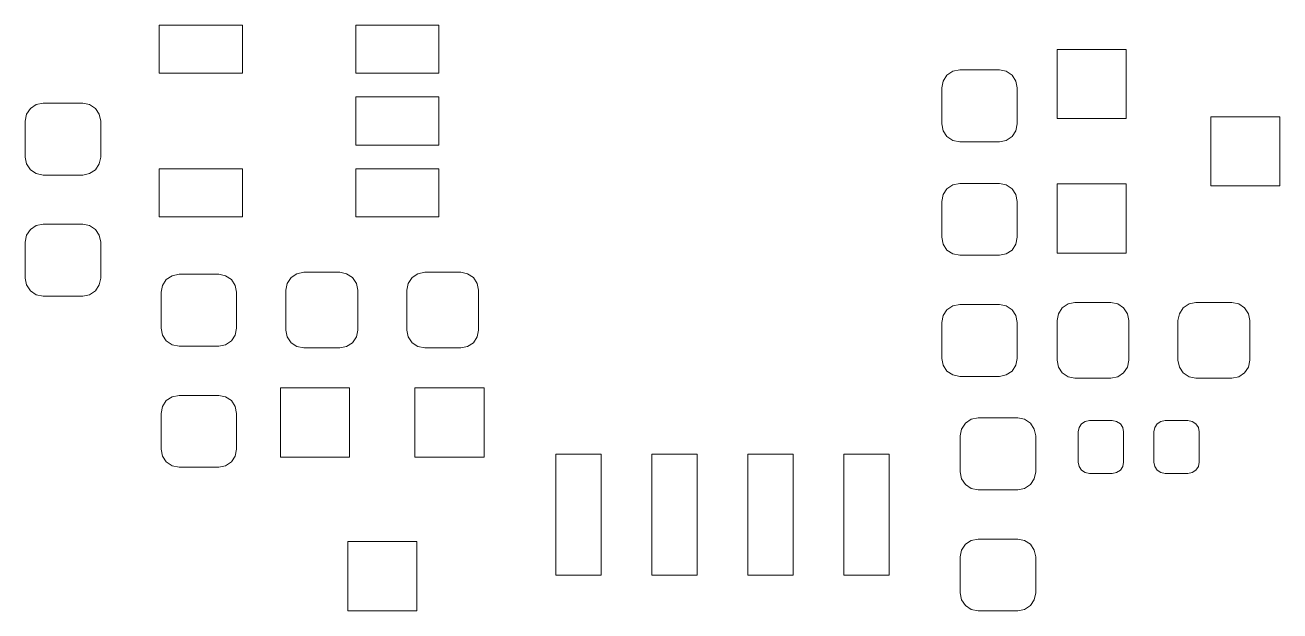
# Model space of a CAD drawing. Header units: millimetres. Extents: x -38 to 35, y -96 to 126.
# Drawn here: x 18.7 to 35.29, y 5.72 to 13.46 of the extents above; entities that cross this region are included whole.
import ezdxf

# ---------------------------------------------------------------- set-up
doc = ezdxf.new("R2010")
doc.units = ezdxf.units.MM
doc.header["$MEASUREMENT"] = 0
doc.layers.add('Layer 1', color=7, linetype='Continuous')

msp = doc.modelspace()

# ---------------------------------------------------------------- linework, layer by layer
at = {"layer": 'Layer 1', "color": 250, "lineweight": 9}
for points in [[(20.4693, 12.8265), (20.4693, 12.8265), (21.5693, 12.8265), (21.5693, 12.8265), (21.5693, 12.8265), (21.5693, 12.8265), (21.5693, 13.4615), (21.5693, 13.4615), (21.5693, 13.4615), (21.5693, 13.4615), (20.4693, 13.4615), (20.4693, 13.4615), (20.4693, 13.4615), (20.4693, 13.4615), (20.4693, 12.8265), (20.4693, 12.8265)], [(23.0693, 12.8265), (23.0693, 12.8265), (24.1693, 12.8265), (24.1693, 12.8265), (24.1693, 12.8265), (24.1693, 12.8265), (24.1693, 13.4615), (24.1693, 13.4615), (24.1693, 13.4615), (24.1693, 13.4615), (23.0693, 13.4615), (23.0693, 13.4615), (23.0693, 13.4615), (23.0693, 13.4615), (23.0693, 12.8265), (23.0693, 12.8265)], [(23.0693, 11.8765), (23.0693, 11.8765), (24.1693, 11.8765), (24.1693, 11.8765), (24.1693, 11.8765), (24.1693, 11.8765), (24.1693, 12.5115), (24.1693, 12.5115), (24.1693, 12.5115), (24.1693, 12.5115), (23.0693, 12.5115), (23.0693, 12.5115), (23.0693, 12.5115), (23.0693, 12.5115), (23.0693, 11.8765), (23.0693, 11.8765)], [(20.4693, 10.9265), (20.4693, 10.9265), (21.5693, 10.9265), (21.5693, 10.9265), (21.5693, 10.9265), (21.5693, 10.9265), (21.5693, 11.5615), (21.5693, 11.5615), (21.5693, 11.5615), (21.5693, 11.5615), (20.4693, 11.5615), (20.4693, 11.5615), (20.4693, 11.5615), (20.4693, 11.5615), (20.4693, 10.9265), (20.4693, 10.9265)], [(23.0693, 10.9265), (23.0693, 10.9265), (24.1693, 10.9265), (24.1693, 10.9265), (24.1693, 10.9265), (24.1693, 10.9265), (24.1693, 11.5615), (24.1693, 11.5615), (24.1693, 11.5615), (24.1693, 11.5615), (23.0693, 11.5615), (23.0693, 11.5615), (23.0693, 11.5615), (23.0693, 11.5615), (23.0693, 10.9265), (23.0693, 10.9265)], [(26.3147, 6.1905), (26.3147, 6.1905), (26.3147, 7.7905), (26.3147, 7.7905), (26.3147, 7.7905), (26.3147, 7.7905), (25.7147, 7.7905), (25.7147, 7.7905), (25.7147, 7.7905), (25.7147, 7.7905), (25.7147, 6.1905), (25.7147, 6.1905), (25.7147, 6.1905), (25.7147, 6.1905), (26.3147, 6.1905), (26.3147, 6.1905)], [(27.5847, 6.1905), (27.5847, 6.1905), (27.5847, 7.7905), (27.5847, 7.7905), (27.5847, 7.7905), (27.5847, 7.7905), (26.9847, 7.7905), (26.9847, 7.7905), (26.9847, 7.7905), (26.9847, 7.7905), (26.9847, 6.1905), (26.9847, 6.1905), (26.9847, 6.1905), (26.9847, 6.1905), (27.5847, 6.1905), (27.5847, 6.1905)], [(28.8547, 6.1905), (28.8547, 6.1905), (28.8547, 7.7905), (28.8547, 7.7905), (28.8547, 7.7905), (28.8547, 7.7905), (28.2547, 7.7905), (28.2547, 7.7905), (28.2547, 7.7905), (28.2547, 7.7905), (28.2547, 6.1905), (28.2547, 6.1905), (28.2547, 6.1905), (28.2547, 6.1905), (28.8547, 6.1905), (28.8547, 6.1905)], [(30.1247, 6.1905), (30.1247, 6.1905), (30.1247, 7.7905), (30.1247, 7.7905), (30.1247, 7.7905), (30.1247, 7.7905), (29.5247, 7.7905), (29.5247, 7.7905), (29.5247, 7.7905), (29.5247, 7.7905), (29.5247, 6.1905), (29.5247, 6.1905), (29.5247, 6.1905), (29.5247, 6.1905), (30.1247, 6.1905), (30.1247, 6.1905)]]:
    msp.add_open_spline(points, degree=3, knots=[0, 0, 0, 0, 0.2, 0.2, 0.2, 0.2, 0.4, 0.4, 0.4, 0.4, 0.6, 0.6, 0.6, 0.6, 1, 1, 1, 1], dxfattribs=at)
at = {"layer": 'Layer 1', "lineweight": 9}
for points, knots in [([(32.3465, 12.2258), (32.3465, 12.2258), (33.2609, 12.2258), (33.2609, 12.2258), (33.2609, 12.2258), (33.2609, 12.2258), (33.2609, 13.1402), (33.2609, 13.1402), (33.2609, 13.1402), (33.2609, 13.1402), (32.3465, 13.1402), (32.3465, 13.1402), (32.3465, 13.1402), (32.3465, 13.1402), (32.3465, 12.2258), (32.3465, 12.2258)], [0, 0, 0, 0, 0.2, 0.2, 0.2, 0.2, 0.4, 0.4, 0.4, 0.4, 0.6, 0.6, 0.6, 0.6, 1, 1, 1, 1]), ([(31.0572, 12.869), (31.0572, 12.869), (30.9663, 12.8509), (30.9663, 12.8509), (30.9663, 12.8509), (30.9663, 12.8509), (30.8893, 12.7994), (30.8893, 12.7994), (30.8893, 12.7994), (30.8893, 12.7994), (30.8378, 12.7224), (30.8378, 12.7224), (30.8378, 12.7224), (30.8378, 12.7224), (30.8197, 12.6315), (30.8197, 12.6315), (30.8197, 12.6315), (30.8197, 12.6315), (30.8197, 12.1565), (30.8197, 12.1565), (30.8197, 12.1565), (30.8197, 12.1565), (30.8378, 12.0656), (30.8378, 12.0656), (30.8378, 12.0656), (30.8378, 12.0656), (30.8893, 11.9886), (30.8893, 11.9886), (30.8893, 11.9886), (30.8893, 11.9886), (30.9663, 11.9371), (30.9663, 11.9371), (30.9663, 11.9371), (30.9663, 11.9371), (31.0572, 11.919), (31.0572, 11.919), (31.0572, 11.919), (31.0572, 11.919), (31.5822, 11.919), (31.5822, 11.919), (31.5822, 11.919), (31.5822, 11.919), (31.6731, 11.9371), (31.6731, 11.9371), (31.6731, 11.9371), (31.6731, 11.9371), (31.7501, 11.9886), (31.7501, 11.9886), (31.7501, 11.9886), (31.7501, 11.9886), (31.8016, 12.0656), (31.8016, 12.0656), (31.8016, 12.0656), (31.8016, 12.0656), (31.8197, 12.1565), (31.8197, 12.1565), (31.8197, 12.1565), (31.8197, 12.1565), (31.8197, 12.6315), (31.8197, 12.6315), (31.8197, 12.6315), (31.8197, 12.6315), (31.8016, 12.7224), (31.8016, 12.7224), (31.8016, 12.7224), (31.8016, 12.7224), (31.7501, 12.7994), (31.7501, 12.7994), (31.7501, 12.7994), (31.7501, 12.7994), (31.6731, 12.8509), (31.6731, 12.8509), (31.6731, 12.8509), (31.6731, 12.8509), (31.5822, 12.869), (31.5822, 12.869), (31.5822, 12.869), (31.5822, 12.869), (31.0572, 12.869), (31.0572, 12.869)], [0, 0, 0, 0, 0.047619, 0.047619, 0.047619, 0.047619, 0.0952381, 0.0952381, 0.0952381, 0.0952381, 0.1428571, 0.1428571, 0.1428571, 0.1428571, 0.1904762, 0.1904762, 0.1904762, 0.1904762, 0.2380952, 0.2380952, 0.2380952, 0.2380952, 0.2857143, 0.2857143, 0.2857143, 0.2857143, 0.3333333, 0.3333333, 0.3333333, 0.3333333, 0.3809524, 0.3809524, 0.3809524, 0.3809524, 0.4285714, 0.4285714, 0.4285714, 0.4285714, 0.4761905, 0.4761905, 0.4761905, 0.4761905, 0.5238095, 0.5238095, 0.5238095, 0.5238095, 0.5714286, 0.5714286, 0.5714286, 0.5714286, 0.6190476, 0.6190476, 0.6190476, 0.6190476, 0.6666667, 0.6666667, 0.6666667, 0.6666667, 0.7142857, 0.7142857, 0.7142857, 0.7142857, 0.7619048, 0.7619048, 0.7619048, 0.7619048, 0.8095238, 0.8095238, 0.8095238, 0.8095238, 0.8571429, 0.8571429, 0.8571429, 0.8571429, 0.9047619, 0.9047619, 0.9047619, 0.9047619, 1, 1, 1, 1]), ([(19.4577, 11.4803), (19.4577, 11.4803), (19.5486, 11.4984), (19.5486, 11.4984), (19.5486, 11.4984), (19.5486, 11.4984), (19.6256, 11.5499), (19.6256, 11.5499), (19.6256, 11.5499), (19.6256, 11.5499), (19.6771, 11.6269), (19.6771, 11.6269), (19.6771, 11.6269), (19.6771, 11.6269), (19.6952, 11.7178), (19.6952, 11.7178), (19.6952, 11.7178), (19.6952, 11.7178), (19.6952, 12.1928), (19.6952, 12.1928), (19.6952, 12.1928), (19.6952, 12.1928), (19.6771, 12.2837), (19.6771, 12.2837), (19.6771, 12.2837), (19.6771, 12.2837), (19.6256, 12.3607), (19.6256, 12.3607), (19.6256, 12.3607), (19.6256, 12.3607), (19.5486, 12.4122), (19.5486, 12.4122), (19.5486, 12.4122), (19.5486, 12.4122), (19.4577, 12.4303), (19.4577, 12.4303), (19.4577, 12.4303), (19.4577, 12.4303), (18.9327, 12.4303), (18.9327, 12.4303), (18.9327, 12.4303), (18.9327, 12.4303), (18.8418, 12.4122), (18.8418, 12.4122), (18.8418, 12.4122), (18.8418, 12.4122), (18.7648, 12.3607), (18.7648, 12.3607), (18.7648, 12.3607), (18.7648, 12.3607), (18.7133, 12.2837), (18.7133, 12.2837), (18.7133, 12.2837), (18.7133, 12.2837), (18.6952, 12.1928), (18.6952, 12.1928), (18.6952, 12.1928), (18.6952, 12.1928), (18.6952, 11.7178), (18.6952, 11.7178), (18.6952, 11.7178), (18.6952, 11.7178), (18.7133, 11.6269), (18.7133, 11.6269), (18.7133, 11.6269), (18.7133, 11.6269), (18.7648, 11.5499), (18.7648, 11.5499), (18.7648, 11.5499), (18.7648, 11.5499), (18.8418, 11.4984), (18.8418, 11.4984), (18.8418, 11.4984), (18.8418, 11.4984), (18.9327, 11.4803), (18.9327, 11.4803), (18.9327, 11.4803), (18.9327, 11.4803), (19.4577, 11.4803), (19.4577, 11.4803)], [0, 0, 0, 0, 0.047619, 0.047619, 0.047619, 0.047619, 0.0952381, 0.0952381, 0.0952381, 0.0952381, 0.1428571, 0.1428571, 0.1428571, 0.1428571, 0.1904762, 0.1904762, 0.1904762, 0.1904762, 0.2380952, 0.2380952, 0.2380952, 0.2380952, 0.2857143, 0.2857143, 0.2857143, 0.2857143, 0.3333333, 0.3333333, 0.3333333, 0.3333333, 0.3809524, 0.3809524, 0.3809524, 0.3809524, 0.4285714, 0.4285714, 0.4285714, 0.4285714, 0.4761905, 0.4761905, 0.4761905, 0.4761905, 0.5238095, 0.5238095, 0.5238095, 0.5238095, 0.5714286, 0.5714286, 0.5714286, 0.5714286, 0.6190476, 0.6190476, 0.6190476, 0.6190476, 0.6666667, 0.6666667, 0.6666667, 0.6666667, 0.7142857, 0.7142857, 0.7142857, 0.7142857, 0.7619048, 0.7619048, 0.7619048, 0.7619048, 0.8095238, 0.8095238, 0.8095238, 0.8095238, 0.8571429, 0.8571429, 0.8571429, 0.8571429, 0.9047619, 0.9047619, 0.9047619, 0.9047619, 1, 1, 1, 1]), ([(34.3785, 11.3368), (34.3785, 11.3368), (35.2929, 11.3368), (35.2929, 11.3368), (35.2929, 11.3368), (35.2929, 11.3368), (35.2929, 12.2512), (35.2929, 12.2512), (35.2929, 12.2512), (35.2929, 12.2512), (34.3785, 12.2512), (34.3785, 12.2512), (34.3785, 12.2512), (34.3785, 12.2512), (34.3785, 11.3368), (34.3785, 11.3368)], [0, 0, 0, 0, 0.2, 0.2, 0.2, 0.2, 0.4, 0.4, 0.4, 0.4, 0.6, 0.6, 0.6, 0.6, 1, 1, 1, 1]), ([(31.5822, 10.419), (31.5822, 10.419), (31.6731, 10.4371), (31.6731, 10.4371), (31.6731, 10.4371), (31.6731, 10.4371), (31.7501, 10.4886), (31.7501, 10.4886), (31.7501, 10.4886), (31.7501, 10.4886), (31.8016, 10.5656), (31.8016, 10.5656), (31.8016, 10.5656), (31.8016, 10.5656), (31.8197, 10.6565), (31.8197, 10.6565), (31.8197, 10.6565), (31.8197, 10.6565), (31.8197, 11.1315), (31.8197, 11.1315), (31.8197, 11.1315), (31.8197, 11.1315), (31.8016, 11.2224), (31.8016, 11.2224), (31.8016, 11.2224), (31.8016, 11.2224), (31.7501, 11.2994), (31.7501, 11.2994), (31.7501, 11.2994), (31.7501, 11.2994), (31.6731, 11.3509), (31.6731, 11.3509), (31.6731, 11.3509), (31.6731, 11.3509), (31.5822, 11.369), (31.5822, 11.369), (31.5822, 11.369), (31.5822, 11.369), (31.0572, 11.369), (31.0572, 11.369), (31.0572, 11.369), (31.0572, 11.369), (30.9663, 11.3509), (30.9663, 11.3509), (30.9663, 11.3509), (30.9663, 11.3509), (30.8893, 11.2994), (30.8893, 11.2994), (30.8893, 11.2994), (30.8893, 11.2994), (30.8378, 11.2224), (30.8378, 11.2224), (30.8378, 11.2224), (30.8378, 11.2224), (30.8197, 11.1315), (30.8197, 11.1315), (30.8197, 11.1315), (30.8197, 11.1315), (30.8197, 10.6565), (30.8197, 10.6565), (30.8197, 10.6565), (30.8197, 10.6565), (30.8378, 10.5656), (30.8378, 10.5656), (30.8378, 10.5656), (30.8378, 10.5656), (30.8893, 10.4886), (30.8893, 10.4886), (30.8893, 10.4886), (30.8893, 10.4886), (30.9663, 10.4371), (30.9663, 10.4371), (30.9663, 10.4371), (30.9663, 10.4371), (31.0572, 10.419), (31.0572, 10.419), (31.0572, 10.419), (31.0572, 10.419), (31.5822, 10.419), (31.5822, 10.419)], [0, 0, 0, 0, 0.047619, 0.047619, 0.047619, 0.047619, 0.0952381, 0.0952381, 0.0952381, 0.0952381, 0.1428571, 0.1428571, 0.1428571, 0.1428571, 0.1904762, 0.1904762, 0.1904762, 0.1904762, 0.2380952, 0.2380952, 0.2380952, 0.2380952, 0.2857143, 0.2857143, 0.2857143, 0.2857143, 0.3333333, 0.3333333, 0.3333333, 0.3333333, 0.3809524, 0.3809524, 0.3809524, 0.3809524, 0.4285714, 0.4285714, 0.4285714, 0.4285714, 0.4761905, 0.4761905, 0.4761905, 0.4761905, 0.5238095, 0.5238095, 0.5238095, 0.5238095, 0.5714286, 0.5714286, 0.5714286, 0.5714286, 0.6190476, 0.6190476, 0.6190476, 0.6190476, 0.6666667, 0.6666667, 0.6666667, 0.6666667, 0.7142857, 0.7142857, 0.7142857, 0.7142857, 0.7619048, 0.7619048, 0.7619048, 0.7619048, 0.8095238, 0.8095238, 0.8095238, 0.8095238, 0.8571429, 0.8571429, 0.8571429, 0.8571429, 0.9047619, 0.9047619, 0.9047619, 0.9047619, 1, 1, 1, 1]), ([(32.3465, 10.4478), (32.3465, 10.4478), (33.2609, 10.4478), (33.2609, 10.4478), (33.2609, 10.4478), (33.2609, 10.4478), (33.2609, 11.3622), (33.2609, 11.3622), (33.2609, 11.3622), (33.2609, 11.3622), (32.3465, 11.3622), (32.3465, 11.3622), (32.3465, 11.3622), (32.3465, 11.3622), (32.3465, 10.4478), (32.3465, 10.4478)], [0, 0, 0, 0, 0.2, 0.2, 0.2, 0.2, 0.4, 0.4, 0.4, 0.4, 0.6, 0.6, 0.6, 0.6, 1, 1, 1, 1]), ([(19.4577, 9.8803), (19.4577, 9.8803), (19.5486, 9.8984), (19.5486, 9.8984), (19.5486, 9.8984), (19.5486, 9.8984), (19.6256, 9.9499), (19.6256, 9.9499), (19.6256, 9.9499), (19.6256, 9.9499), (19.6771, 10.0269), (19.6771, 10.0269), (19.6771, 10.0269), (19.6771, 10.0269), (19.6952, 10.1178), (19.6952, 10.1178), (19.6952, 10.1178), (19.6952, 10.1178), (19.6952, 10.5928), (19.6952, 10.5928), (19.6952, 10.5928), (19.6952, 10.5928), (19.6771, 10.6837), (19.6771, 10.6837), (19.6771, 10.6837), (19.6771, 10.6837), (19.6256, 10.7607), (19.6256, 10.7607), (19.6256, 10.7607), (19.6256, 10.7607), (19.5486, 10.8122), (19.5486, 10.8122), (19.5486, 10.8122), (19.5486, 10.8122), (19.4577, 10.8303), (19.4577, 10.8303), (19.4577, 10.8303), (19.4577, 10.8303), (18.9327, 10.8303), (18.9327, 10.8303), (18.9327, 10.8303), (18.9327, 10.8303), (18.8418, 10.8122), (18.8418, 10.8122), (18.8418, 10.8122), (18.8418, 10.8122), (18.7648, 10.7607), (18.7648, 10.7607), (18.7648, 10.7607), (18.7648, 10.7607), (18.7133, 10.6837), (18.7133, 10.6837), (18.7133, 10.6837), (18.7133, 10.6837), (18.6952, 10.5928), (18.6952, 10.5928), (18.6952, 10.5928), (18.6952, 10.5928), (18.6952, 10.1178), (18.6952, 10.1178), (18.6952, 10.1178), (18.6952, 10.1178), (18.7133, 10.0269), (18.7133, 10.0269), (18.7133, 10.0269), (18.7133, 10.0269), (18.7648, 9.9499), (18.7648, 9.9499), (18.7648, 9.9499), (18.7648, 9.9499), (18.8418, 9.8984), (18.8418, 9.8984), (18.8418, 9.8984), (18.8418, 9.8984), (18.9327, 9.8803), (18.9327, 9.8803), (18.9327, 9.8803), (18.9327, 9.8803), (19.4577, 9.8803), (19.4577, 9.8803)], [0, 0, 0, 0, 0.047619, 0.047619, 0.047619, 0.047619, 0.0952381, 0.0952381, 0.0952381, 0.0952381, 0.1428571, 0.1428571, 0.1428571, 0.1428571, 0.1904762, 0.1904762, 0.1904762, 0.1904762, 0.2380952, 0.2380952, 0.2380952, 0.2380952, 0.2857143, 0.2857143, 0.2857143, 0.2857143, 0.3333333, 0.3333333, 0.3333333, 0.3333333, 0.3809524, 0.3809524, 0.3809524, 0.3809524, 0.4285714, 0.4285714, 0.4285714, 0.4285714, 0.4761905, 0.4761905, 0.4761905, 0.4761905, 0.5238095, 0.5238095, 0.5238095, 0.5238095, 0.5714286, 0.5714286, 0.5714286, 0.5714286, 0.6190476, 0.6190476, 0.6190476, 0.6190476, 0.6666667, 0.6666667, 0.6666667, 0.6666667, 0.7142857, 0.7142857, 0.7142857, 0.7142857, 0.7619048, 0.7619048, 0.7619048, 0.7619048, 0.8095238, 0.8095238, 0.8095238, 0.8095238, 0.8571429, 0.8571429, 0.8571429, 0.8571429, 0.9047619, 0.9047619, 0.9047619, 0.9047619, 1, 1, 1, 1]), ([(20.7312, 10.1676), (20.7312, 10.1676), (20.6403, 10.1495), (20.6403, 10.1495), (20.6403, 10.1495), (20.6403, 10.1495), (20.5633, 10.098), (20.5633, 10.098), (20.5633, 10.098), (20.5633, 10.098), (20.5118, 10.021), (20.5118, 10.021), (20.5118, 10.021), (20.5118, 10.021), (20.4937, 9.9301), (20.4937, 9.9301), (20.4937, 9.9301), (20.4937, 9.9301), (20.4937, 9.4551), (20.4937, 9.4551), (20.4937, 9.4551), (20.4937, 9.4551), (20.5118, 9.3642), (20.5118, 9.3642), (20.5118, 9.3642), (20.5118, 9.3642), (20.5633, 9.2872), (20.5633, 9.2872), (20.5633, 9.2872), (20.5633, 9.2872), (20.6403, 9.2357), (20.6403, 9.2357), (20.6403, 9.2357), (20.6403, 9.2357), (20.7312, 9.2176), (20.7312, 9.2176), (20.7312, 9.2176), (20.7312, 9.2176), (21.2562, 9.2176), (21.2562, 9.2176), (21.2562, 9.2176), (21.2562, 9.2176), (21.3471, 9.2357), (21.3471, 9.2357), (21.3471, 9.2357), (21.3471, 9.2357), (21.4241, 9.2872), (21.4241, 9.2872), (21.4241, 9.2872), (21.4241, 9.2872), (21.4756, 9.3642), (21.4756, 9.3642), (21.4756, 9.3642), (21.4756, 9.3642), (21.4937, 9.4551), (21.4937, 9.4551), (21.4937, 9.4551), (21.4937, 9.4551), (21.4937, 9.9301), (21.4937, 9.9301), (21.4937, 9.9301), (21.4937, 9.9301), (21.4756, 10.021), (21.4756, 10.021), (21.4756, 10.021), (21.4756, 10.021), (21.4241, 10.098), (21.4241, 10.098), (21.4241, 10.098), (21.4241, 10.098), (21.3471, 10.1495), (21.3471, 10.1495), (21.3471, 10.1495), (21.3471, 10.1495), (21.2562, 10.1676), (21.2562, 10.1676), (21.2562, 10.1676), (21.2562, 10.1676), (20.7312, 10.1676), (20.7312, 10.1676)], [0, 0, 0, 0, 0.047619, 0.047619, 0.047619, 0.047619, 0.0952381, 0.0952381, 0.0952381, 0.0952381, 0.1428571, 0.1428571, 0.1428571, 0.1428571, 0.1904762, 0.1904762, 0.1904762, 0.1904762, 0.2380952, 0.2380952, 0.2380952, 0.2380952, 0.2857143, 0.2857143, 0.2857143, 0.2857143, 0.3333333, 0.3333333, 0.3333333, 0.3333333, 0.3809524, 0.3809524, 0.3809524, 0.3809524, 0.4285714, 0.4285714, 0.4285714, 0.4285714, 0.4761905, 0.4761905, 0.4761905, 0.4761905, 0.5238095, 0.5238095, 0.5238095, 0.5238095, 0.5714286, 0.5714286, 0.5714286, 0.5714286, 0.6190476, 0.6190476, 0.6190476, 0.6190476, 0.6666667, 0.6666667, 0.6666667, 0.6666667, 0.7142857, 0.7142857, 0.7142857, 0.7142857, 0.7619048, 0.7619048, 0.7619048, 0.7619048, 0.8095238, 0.8095238, 0.8095238, 0.8095238, 0.8571429, 0.8571429, 0.8571429, 0.8571429, 0.9047619, 0.9047619, 0.9047619, 0.9047619, 1, 1, 1, 1]), ([(22.1447, 9.4315), (22.1447, 9.4315), (22.1628, 9.3406), (22.1628, 9.3406), (22.1628, 9.3406), (22.1628, 9.3406), (22.2143, 9.2636), (22.2143, 9.2636), (22.2143, 9.2636), (22.2143, 9.2636), (22.2913, 9.2121), (22.2913, 9.2121), (22.2913, 9.2121), (22.2913, 9.2121), (22.3822, 9.194), (22.3822, 9.194), (22.3822, 9.194), (22.3822, 9.194), (22.8572, 9.194), (22.8572, 9.194), (22.8572, 9.194), (22.8572, 9.194), (22.9481, 9.2121), (22.9481, 9.2121), (22.9481, 9.2121), (22.9481, 9.2121), (23.0251, 9.2636), (23.0251, 9.2636), (23.0251, 9.2636), (23.0251, 9.2636), (23.0766, 9.3406), (23.0766, 9.3406), (23.0766, 9.3406), (23.0766, 9.3406), (23.0947, 9.4315), (23.0947, 9.4315), (23.0947, 9.4315), (23.0947, 9.4315), (23.0947, 9.9565), (23.0947, 9.9565), (23.0947, 9.9565), (23.0947, 9.9565), (23.0766, 10.0474), (23.0766, 10.0474), (23.0766, 10.0474), (23.0766, 10.0474), (23.0251, 10.1244), (23.0251, 10.1244), (23.0251, 10.1244), (23.0251, 10.1244), (22.9481, 10.1759), (22.9481, 10.1759), (22.9481, 10.1759), (22.9481, 10.1759), (22.8572, 10.194), (22.8572, 10.194), (22.8572, 10.194), (22.8572, 10.194), (22.3822, 10.194), (22.3822, 10.194), (22.3822, 10.194), (22.3822, 10.194), (22.2913, 10.1759), (22.2913, 10.1759), (22.2913, 10.1759), (22.2913, 10.1759), (22.2143, 10.1244), (22.2143, 10.1244), (22.2143, 10.1244), (22.2143, 10.1244), (22.1628, 10.0474), (22.1628, 10.0474), (22.1628, 10.0474), (22.1628, 10.0474), (22.1447, 9.9565), (22.1447, 9.9565), (22.1447, 9.9565), (22.1447, 9.9565), (22.1447, 9.4315), (22.1447, 9.4315)], [0, 0, 0, 0, 0.047619, 0.047619, 0.047619, 0.047619, 0.0952381, 0.0952381, 0.0952381, 0.0952381, 0.1428571, 0.1428571, 0.1428571, 0.1428571, 0.1904762, 0.1904762, 0.1904762, 0.1904762, 0.2380952, 0.2380952, 0.2380952, 0.2380952, 0.2857143, 0.2857143, 0.2857143, 0.2857143, 0.3333333, 0.3333333, 0.3333333, 0.3333333, 0.3809524, 0.3809524, 0.3809524, 0.3809524, 0.4285714, 0.4285714, 0.4285714, 0.4285714, 0.4761905, 0.4761905, 0.4761905, 0.4761905, 0.5238095, 0.5238095, 0.5238095, 0.5238095, 0.5714286, 0.5714286, 0.5714286, 0.5714286, 0.6190476, 0.6190476, 0.6190476, 0.6190476, 0.6666667, 0.6666667, 0.6666667, 0.6666667, 0.7142857, 0.7142857, 0.7142857, 0.7142857, 0.7619048, 0.7619048, 0.7619048, 0.7619048, 0.8095238, 0.8095238, 0.8095238, 0.8095238, 0.8571429, 0.8571429, 0.8571429, 0.8571429, 0.9047619, 0.9047619, 0.9047619, 0.9047619, 1, 1, 1, 1]), ([(23.7447, 9.4315), (23.7447, 9.4315), (23.7628, 9.3406), (23.7628, 9.3406), (23.7628, 9.3406), (23.7628, 9.3406), (23.8143, 9.2636), (23.8143, 9.2636), (23.8143, 9.2636), (23.8143, 9.2636), (23.8913, 9.2121), (23.8913, 9.2121), (23.8913, 9.2121), (23.8913, 9.2121), (23.9822, 9.194), (23.9822, 9.194), (23.9822, 9.194), (23.9822, 9.194), (24.4572, 9.194), (24.4572, 9.194), (24.4572, 9.194), (24.4572, 9.194), (24.5481, 9.2121), (24.5481, 9.2121), (24.5481, 9.2121), (24.5481, 9.2121), (24.6251, 9.2636), (24.6251, 9.2636), (24.6251, 9.2636), (24.6251, 9.2636), (24.6766, 9.3406), (24.6766, 9.3406), (24.6766, 9.3406), (24.6766, 9.3406), (24.6947, 9.4315), (24.6947, 9.4315), (24.6947, 9.4315), (24.6947, 9.4315), (24.6947, 9.9565), (24.6947, 9.9565), (24.6947, 9.9565), (24.6947, 9.9565), (24.6766, 10.0474), (24.6766, 10.0474), (24.6766, 10.0474), (24.6766, 10.0474), (24.6251, 10.1244), (24.6251, 10.1244), (24.6251, 10.1244), (24.6251, 10.1244), (24.5481, 10.1759), (24.5481, 10.1759), (24.5481, 10.1759), (24.5481, 10.1759), (24.4572, 10.194), (24.4572, 10.194), (24.4572, 10.194), (24.4572, 10.194), (23.9822, 10.194), (23.9822, 10.194), (23.9822, 10.194), (23.9822, 10.194), (23.8913, 10.1759), (23.8913, 10.1759), (23.8913, 10.1759), (23.8913, 10.1759), (23.8143, 10.1244), (23.8143, 10.1244), (23.8143, 10.1244), (23.8143, 10.1244), (23.7628, 10.0474), (23.7628, 10.0474), (23.7628, 10.0474), (23.7628, 10.0474), (23.7447, 9.9565), (23.7447, 9.9565), (23.7447, 9.9565), (23.7447, 9.9565), (23.7447, 9.4315), (23.7447, 9.4315)], [0, 0, 0, 0, 0.047619, 0.047619, 0.047619, 0.047619, 0.0952381, 0.0952381, 0.0952381, 0.0952381, 0.1428571, 0.1428571, 0.1428571, 0.1428571, 0.1904762, 0.1904762, 0.1904762, 0.1904762, 0.2380952, 0.2380952, 0.2380952, 0.2380952, 0.2857143, 0.2857143, 0.2857143, 0.2857143, 0.3333333, 0.3333333, 0.3333333, 0.3333333, 0.3809524, 0.3809524, 0.3809524, 0.3809524, 0.4285714, 0.4285714, 0.4285714, 0.4285714, 0.4761905, 0.4761905, 0.4761905, 0.4761905, 0.5238095, 0.5238095, 0.5238095, 0.5238095, 0.5714286, 0.5714286, 0.5714286, 0.5714286, 0.6190476, 0.6190476, 0.6190476, 0.6190476, 0.6666667, 0.6666667, 0.6666667, 0.6666667, 0.7142857, 0.7142857, 0.7142857, 0.7142857, 0.7619048, 0.7619048, 0.7619048, 0.7619048, 0.8095238, 0.8095238, 0.8095238, 0.8095238, 0.8571429, 0.8571429, 0.8571429, 0.8571429, 0.9047619, 0.9047619, 0.9047619, 0.9047619, 1, 1, 1, 1]), ([(33.2947, 9.5565), (33.2947, 9.5565), (33.2766, 9.6474), (33.2766, 9.6474), (33.2766, 9.6474), (33.2766, 9.6474), (33.2251, 9.7244), (33.2251, 9.7244), (33.2251, 9.7244), (33.2251, 9.7244), (33.1481, 9.7759), (33.1481, 9.7759), (33.1481, 9.7759), (33.1481, 9.7759), (33.0572, 9.794), (33.0572, 9.794), (33.0572, 9.794), (33.0572, 9.794), (32.5822, 9.794), (32.5822, 9.794), (32.5822, 9.794), (32.5822, 9.794), (32.4913, 9.7759), (32.4913, 9.7759), (32.4913, 9.7759), (32.4913, 9.7759), (32.4143, 9.7244), (32.4143, 9.7244), (32.4143, 9.7244), (32.4143, 9.7244), (32.3628, 9.6474), (32.3628, 9.6474), (32.3628, 9.6474), (32.3628, 9.6474), (32.3447, 9.5565), (32.3447, 9.5565), (32.3447, 9.5565), (32.3447, 9.5565), (32.3447, 9.0315), (32.3447, 9.0315), (32.3447, 9.0315), (32.3447, 9.0315), (32.3628, 8.9406), (32.3628, 8.9406), (32.3628, 8.9406), (32.3628, 8.9406), (32.4143, 8.8636), (32.4143, 8.8636), (32.4143, 8.8636), (32.4143, 8.8636), (32.4913, 8.8121), (32.4913, 8.8121), (32.4913, 8.8121), (32.4913, 8.8121), (32.5822, 8.794), (32.5822, 8.794), (32.5822, 8.794), (32.5822, 8.794), (33.0572, 8.794), (33.0572, 8.794), (33.0572, 8.794), (33.0572, 8.794), (33.1481, 8.8121), (33.1481, 8.8121), (33.1481, 8.8121), (33.1481, 8.8121), (33.2251, 8.8636), (33.2251, 8.8636), (33.2251, 8.8636), (33.2251, 8.8636), (33.2766, 8.9406), (33.2766, 8.9406), (33.2766, 8.9406), (33.2766, 8.9406), (33.2947, 9.0315), (33.2947, 9.0315), (33.2947, 9.0315), (33.2947, 9.0315), (33.2947, 9.5565), (33.2947, 9.5565)], [0, 0, 0, 0, 0.047619, 0.047619, 0.047619, 0.047619, 0.0952381, 0.0952381, 0.0952381, 0.0952381, 0.1428571, 0.1428571, 0.1428571, 0.1428571, 0.1904762, 0.1904762, 0.1904762, 0.1904762, 0.2380952, 0.2380952, 0.2380952, 0.2380952, 0.2857143, 0.2857143, 0.2857143, 0.2857143, 0.3333333, 0.3333333, 0.3333333, 0.3333333, 0.3809524, 0.3809524, 0.3809524, 0.3809524, 0.4285714, 0.4285714, 0.4285714, 0.4285714, 0.4761905, 0.4761905, 0.4761905, 0.4761905, 0.5238095, 0.5238095, 0.5238095, 0.5238095, 0.5714286, 0.5714286, 0.5714286, 0.5714286, 0.6190476, 0.6190476, 0.6190476, 0.6190476, 0.6666667, 0.6666667, 0.6666667, 0.6666667, 0.7142857, 0.7142857, 0.7142857, 0.7142857, 0.7619048, 0.7619048, 0.7619048, 0.7619048, 0.8095238, 0.8095238, 0.8095238, 0.8095238, 0.8571429, 0.8571429, 0.8571429, 0.8571429, 0.9047619, 0.9047619, 0.9047619, 0.9047619, 1, 1, 1, 1]), ([(34.8947, 9.5565), (34.8947, 9.5565), (34.8766, 9.6474), (34.8766, 9.6474), (34.8766, 9.6474), (34.8766, 9.6474), (34.8251, 9.7244), (34.8251, 9.7244), (34.8251, 9.7244), (34.8251, 9.7244), (34.7481, 9.7759), (34.7481, 9.7759), (34.7481, 9.7759), (34.7481, 9.7759), (34.6572, 9.794), (34.6572, 9.794), (34.6572, 9.794), (34.6572, 9.794), (34.1822, 9.794), (34.1822, 9.794), (34.1822, 9.794), (34.1822, 9.794), (34.0913, 9.7759), (34.0913, 9.7759), (34.0913, 9.7759), (34.0913, 9.7759), (34.0143, 9.7244), (34.0143, 9.7244), (34.0143, 9.7244), (34.0143, 9.7244), (33.9628, 9.6474), (33.9628, 9.6474), (33.9628, 9.6474), (33.9628, 9.6474), (33.9447, 9.5565), (33.9447, 9.5565), (33.9447, 9.5565), (33.9447, 9.5565), (33.9447, 9.0315), (33.9447, 9.0315), (33.9447, 9.0315), (33.9447, 9.0315), (33.9628, 8.9406), (33.9628, 8.9406), (33.9628, 8.9406), (33.9628, 8.9406), (34.0143, 8.8636), (34.0143, 8.8636), (34.0143, 8.8636), (34.0143, 8.8636), (34.0913, 8.8121), (34.0913, 8.8121), (34.0913, 8.8121), (34.0913, 8.8121), (34.1822, 8.794), (34.1822, 8.794), (34.1822, 8.794), (34.1822, 8.794), (34.6572, 8.794), (34.6572, 8.794), (34.6572, 8.794), (34.6572, 8.794), (34.7481, 8.8121), (34.7481, 8.8121), (34.7481, 8.8121), (34.7481, 8.8121), (34.8251, 8.8636), (34.8251, 8.8636), (34.8251, 8.8636), (34.8251, 8.8636), (34.8766, 8.9406), (34.8766, 8.9406), (34.8766, 8.9406), (34.8766, 8.9406), (34.8947, 9.0315), (34.8947, 9.0315), (34.8947, 9.0315), (34.8947, 9.0315), (34.8947, 9.5565), (34.8947, 9.5565)], [0, 0, 0, 0, 0.047619, 0.047619, 0.047619, 0.047619, 0.0952381, 0.0952381, 0.0952381, 0.0952381, 0.1428571, 0.1428571, 0.1428571, 0.1428571, 0.1904762, 0.1904762, 0.1904762, 0.1904762, 0.2380952, 0.2380952, 0.2380952, 0.2380952, 0.2857143, 0.2857143, 0.2857143, 0.2857143, 0.3333333, 0.3333333, 0.3333333, 0.3333333, 0.3809524, 0.3809524, 0.3809524, 0.3809524, 0.4285714, 0.4285714, 0.4285714, 0.4285714, 0.4761905, 0.4761905, 0.4761905, 0.4761905, 0.5238095, 0.5238095, 0.5238095, 0.5238095, 0.5714286, 0.5714286, 0.5714286, 0.5714286, 0.6190476, 0.6190476, 0.6190476, 0.6190476, 0.6666667, 0.6666667, 0.6666667, 0.6666667, 0.7142857, 0.7142857, 0.7142857, 0.7142857, 0.7619048, 0.7619048, 0.7619048, 0.7619048, 0.8095238, 0.8095238, 0.8095238, 0.8095238, 0.8571429, 0.8571429, 0.8571429, 0.8571429, 0.9047619, 0.9047619, 0.9047619, 0.9047619, 1, 1, 1, 1]), ([(31.5822, 8.819), (31.5822, 8.819), (31.6731, 8.8371), (31.6731, 8.8371), (31.6731, 8.8371), (31.6731, 8.8371), (31.7501, 8.8886), (31.7501, 8.8886), (31.7501, 8.8886), (31.7501, 8.8886), (31.8016, 8.9656), (31.8016, 8.9656), (31.8016, 8.9656), (31.8016, 8.9656), (31.8197, 9.0565), (31.8197, 9.0565), (31.8197, 9.0565), (31.8197, 9.0565), (31.8197, 9.5315), (31.8197, 9.5315), (31.8197, 9.5315), (31.8197, 9.5315), (31.8016, 9.6224), (31.8016, 9.6224), (31.8016, 9.6224), (31.8016, 9.6224), (31.7501, 9.6994), (31.7501, 9.6994), (31.7501, 9.6994), (31.7501, 9.6994), (31.6731, 9.7509), (31.6731, 9.7509), (31.6731, 9.7509), (31.6731, 9.7509), (31.5822, 9.769), (31.5822, 9.769), (31.5822, 9.769), (31.5822, 9.769), (31.0572, 9.769), (31.0572, 9.769), (31.0572, 9.769), (31.0572, 9.769), (30.9663, 9.7509), (30.9663, 9.7509), (30.9663, 9.7509), (30.9663, 9.7509), (30.8893, 9.6994), (30.8893, 9.6994), (30.8893, 9.6994), (30.8893, 9.6994), (30.8378, 9.6224), (30.8378, 9.6224), (30.8378, 9.6224), (30.8378, 9.6224), (30.8197, 9.5315), (30.8197, 9.5315), (30.8197, 9.5315), (30.8197, 9.5315), (30.8197, 9.0565), (30.8197, 9.0565), (30.8197, 9.0565), (30.8197, 9.0565), (30.8378, 8.9656), (30.8378, 8.9656), (30.8378, 8.9656), (30.8378, 8.9656), (30.8893, 8.8886), (30.8893, 8.8886), (30.8893, 8.8886), (30.8893, 8.8886), (30.9663, 8.8371), (30.9663, 8.8371), (30.9663, 8.8371), (30.9663, 8.8371), (31.0572, 8.819), (31.0572, 8.819), (31.0572, 8.819), (31.0572, 8.819), (31.5822, 8.819), (31.5822, 8.819)], [0, 0, 0, 0, 0.047619, 0.047619, 0.047619, 0.047619, 0.0952381, 0.0952381, 0.0952381, 0.0952381, 0.1428571, 0.1428571, 0.1428571, 0.1428571, 0.1904762, 0.1904762, 0.1904762, 0.1904762, 0.2380952, 0.2380952, 0.2380952, 0.2380952, 0.2857143, 0.2857143, 0.2857143, 0.2857143, 0.3333333, 0.3333333, 0.3333333, 0.3333333, 0.3809524, 0.3809524, 0.3809524, 0.3809524, 0.4285714, 0.4285714, 0.4285714, 0.4285714, 0.4761905, 0.4761905, 0.4761905, 0.4761905, 0.5238095, 0.5238095, 0.5238095, 0.5238095, 0.5714286, 0.5714286, 0.5714286, 0.5714286, 0.6190476, 0.6190476, 0.6190476, 0.6190476, 0.6666667, 0.6666667, 0.6666667, 0.6666667, 0.7142857, 0.7142857, 0.7142857, 0.7142857, 0.7619048, 0.7619048, 0.7619048, 0.7619048, 0.8095238, 0.8095238, 0.8095238, 0.8095238, 0.8571429, 0.8571429, 0.8571429, 0.8571429, 0.9047619, 0.9047619, 0.9047619, 0.9047619, 1, 1, 1, 1]), ([(22.0735, 8.6672), (22.0735, 8.6672), (22.0735, 7.7528), (22.0735, 7.7528), (22.0735, 7.7528), (22.0735, 7.7528), (22.9879, 7.7528), (22.9879, 7.7528), (22.9879, 7.7528), (22.9879, 7.7528), (22.9879, 8.6672), (22.9879, 8.6672), (22.9879, 8.6672), (22.9879, 8.6672), (22.0735, 8.6672), (22.0735, 8.6672)], [0, 0, 0, 0, 0.2, 0.2, 0.2, 0.2, 0.4, 0.4, 0.4, 0.4, 0.6, 0.6, 0.6, 0.6, 1, 1, 1, 1]), ([(23.8515, 8.6672), (23.8515, 8.6672), (23.8515, 7.7528), (23.8515, 7.7528), (23.8515, 7.7528), (23.8515, 7.7528), (24.7659, 7.7528), (24.7659, 7.7528), (24.7659, 7.7528), (24.7659, 7.7528), (24.7659, 8.6672), (24.7659, 8.6672), (24.7659, 8.6672), (24.7659, 8.6672), (23.8515, 8.6672), (23.8515, 8.6672)], [0, 0, 0, 0, 0.2, 0.2, 0.2, 0.2, 0.4, 0.4, 0.4, 0.4, 0.6, 0.6, 0.6, 0.6, 1, 1, 1, 1]), ([(20.7312, 8.5676), (20.7312, 8.5676), (20.6403, 8.5495), (20.6403, 8.5495), (20.6403, 8.5495), (20.6403, 8.5495), (20.5633, 8.498), (20.5633, 8.498), (20.5633, 8.498), (20.5633, 8.498), (20.5118, 8.421), (20.5118, 8.421), (20.5118, 8.421), (20.5118, 8.421), (20.4937, 8.3301), (20.4937, 8.3301), (20.4937, 8.3301), (20.4937, 8.3301), (20.4937, 7.8551), (20.4937, 7.8551), (20.4937, 7.8551), (20.4937, 7.8551), (20.5118, 7.7642), (20.5118, 7.7642), (20.5118, 7.7642), (20.5118, 7.7642), (20.5633, 7.6872), (20.5633, 7.6872), (20.5633, 7.6872), (20.5633, 7.6872), (20.6403, 7.6357), (20.6403, 7.6357), (20.6403, 7.6357), (20.6403, 7.6357), (20.7312, 7.6176), (20.7312, 7.6176), (20.7312, 7.6176), (20.7312, 7.6176), (21.2562, 7.6176), (21.2562, 7.6176), (21.2562, 7.6176), (21.2562, 7.6176), (21.3471, 7.6357), (21.3471, 7.6357), (21.3471, 7.6357), (21.3471, 7.6357), (21.4241, 7.6872), (21.4241, 7.6872), (21.4241, 7.6872), (21.4241, 7.6872), (21.4756, 7.7642), (21.4756, 7.7642), (21.4756, 7.7642), (21.4756, 7.7642), (21.4937, 7.8551), (21.4937, 7.8551), (21.4937, 7.8551), (21.4937, 7.8551), (21.4937, 8.3301), (21.4937, 8.3301), (21.4937, 8.3301), (21.4937, 8.3301), (21.4756, 8.421), (21.4756, 8.421), (21.4756, 8.421), (21.4756, 8.421), (21.4241, 8.498), (21.4241, 8.498), (21.4241, 8.498), (21.4241, 8.498), (21.3471, 8.5495), (21.3471, 8.5495), (21.3471, 8.5495), (21.3471, 8.5495), (21.2562, 8.5676), (21.2562, 8.5676), (21.2562, 8.5676), (21.2562, 8.5676), (20.7312, 8.5676), (20.7312, 8.5676)], [0, 0, 0, 0, 0.047619, 0.047619, 0.047619, 0.047619, 0.0952381, 0.0952381, 0.0952381, 0.0952381, 0.1428571, 0.1428571, 0.1428571, 0.1428571, 0.1904762, 0.1904762, 0.1904762, 0.1904762, 0.2380952, 0.2380952, 0.2380952, 0.2380952, 0.2857143, 0.2857143, 0.2857143, 0.2857143, 0.3333333, 0.3333333, 0.3333333, 0.3333333, 0.3809524, 0.3809524, 0.3809524, 0.3809524, 0.4285714, 0.4285714, 0.4285714, 0.4285714, 0.4761905, 0.4761905, 0.4761905, 0.4761905, 0.5238095, 0.5238095, 0.5238095, 0.5238095, 0.5714286, 0.5714286, 0.5714286, 0.5714286, 0.6190476, 0.6190476, 0.6190476, 0.6190476, 0.6666667, 0.6666667, 0.6666667, 0.6666667, 0.7142857, 0.7142857, 0.7142857, 0.7142857, 0.7619048, 0.7619048, 0.7619048, 0.7619048, 0.8095238, 0.8095238, 0.8095238, 0.8095238, 0.8571429, 0.8571429, 0.8571429, 0.8571429, 0.9047619, 0.9047619, 0.9047619, 0.9047619, 1, 1, 1, 1]), ([(31.3002, 8.269), (31.3002, 8.269), (31.2093, 8.2509), (31.2093, 8.2509), (31.2093, 8.2509), (31.2093, 8.2509), (31.1323, 8.1994), (31.1323, 8.1994), (31.1323, 8.1994), (31.1323, 8.1994), (31.0808, 8.1224), (31.0808, 8.1224), (31.0808, 8.1224), (31.0808, 8.1224), (31.0627, 8.0315), (31.0627, 8.0315), (31.0627, 8.0315), (31.0627, 8.0315), (31.0627, 7.5565), (31.0627, 7.5565), (31.0627, 7.5565), (31.0627, 7.5565), (31.0808, 7.4656), (31.0808, 7.4656), (31.0808, 7.4656), (31.0808, 7.4656), (31.1323, 7.3886), (31.1323, 7.3886), (31.1323, 7.3886), (31.1323, 7.3886), (31.2093, 7.3371), (31.2093, 7.3371), (31.2093, 7.3371), (31.2093, 7.3371), (31.3002, 7.319), (31.3002, 7.319), (31.3002, 7.319), (31.3002, 7.319), (31.8252, 7.319), (31.8252, 7.319), (31.8252, 7.319), (31.8252, 7.319), (31.9161, 7.3371), (31.9161, 7.3371), (31.9161, 7.3371), (31.9161, 7.3371), (31.9931, 7.3886), (31.9931, 7.3886), (31.9931, 7.3886), (31.9931, 7.3886), (32.0446, 7.4656), (32.0446, 7.4656), (32.0446, 7.4656), (32.0446, 7.4656), (32.0627, 7.5565), (32.0627, 7.5565), (32.0627, 7.5565), (32.0627, 7.5565), (32.0627, 8.0315), (32.0627, 8.0315), (32.0627, 8.0315), (32.0627, 8.0315), (32.0446, 8.1224), (32.0446, 8.1224), (32.0446, 8.1224), (32.0446, 8.1224), (31.9931, 8.1994), (31.9931, 8.1994), (31.9931, 8.1994), (31.9931, 8.1994), (31.9161, 8.2509), (31.9161, 8.2509), (31.9161, 8.2509), (31.9161, 8.2509), (31.8252, 8.269), (31.8252, 8.269), (31.8252, 8.269), (31.8252, 8.269), (31.3002, 8.269), (31.3002, 8.269)], [0, 0, 0, 0, 0.047619, 0.047619, 0.047619, 0.047619, 0.0952381, 0.0952381, 0.0952381, 0.0952381, 0.1428571, 0.1428571, 0.1428571, 0.1428571, 0.1904762, 0.1904762, 0.1904762, 0.1904762, 0.2380952, 0.2380952, 0.2380952, 0.2380952, 0.2857143, 0.2857143, 0.2857143, 0.2857143, 0.3333333, 0.3333333, 0.3333333, 0.3333333, 0.3809524, 0.3809524, 0.3809524, 0.3809524, 0.4285714, 0.4285714, 0.4285714, 0.4285714, 0.4761905, 0.4761905, 0.4761905, 0.4761905, 0.5238095, 0.5238095, 0.5238095, 0.5238095, 0.5714286, 0.5714286, 0.5714286, 0.5714286, 0.6190476, 0.6190476, 0.6190476, 0.6190476, 0.6666667, 0.6666667, 0.6666667, 0.6666667, 0.7142857, 0.7142857, 0.7142857, 0.7142857, 0.7619048, 0.7619048, 0.7619048, 0.7619048, 0.8095238, 0.8095238, 0.8095238, 0.8095238, 0.8571429, 0.8571429, 0.8571429, 0.8571429, 0.9047619, 0.9047619, 0.9047619, 0.9047619, 1, 1, 1, 1]), ([(32.6262, 7.6854), (32.6262, 7.6854), (32.6376, 7.628), (32.6376, 7.628), (32.6376, 7.628), (32.6376, 7.628), (32.6701, 7.5793), (32.6701, 7.5793), (32.6701, 7.5793), (32.6701, 7.5793), (32.7188, 7.5468), (32.7188, 7.5468), (32.7188, 7.5468), (32.7188, 7.5468), (32.7762, 7.5354), (32.7762, 7.5354), (32.7762, 7.5354), (32.7762, 7.5354), (33.0762, 7.5354), (33.0762, 7.5354), (33.0762, 7.5354), (33.0762, 7.5354), (33.1336, 7.5468), (33.1336, 7.5468), (33.1336, 7.5468), (33.1336, 7.5468), (33.1823, 7.5793), (33.1823, 7.5793), (33.1823, 7.5793), (33.1823, 7.5793), (33.2148, 7.628), (33.2148, 7.628), (33.2148, 7.628), (33.2148, 7.628), (33.2262, 7.6854), (33.2262, 7.6854), (33.2262, 7.6854), (33.2262, 7.6854), (33.2262, 8.0854), (33.2262, 8.0854), (33.2262, 8.0854), (33.2262, 8.0854), (33.2148, 8.1428), (33.2148, 8.1428), (33.2148, 8.1428), (33.2148, 8.1428), (33.1823, 8.1915), (33.1823, 8.1915), (33.1823, 8.1915), (33.1823, 8.1915), (33.1336, 8.224), (33.1336, 8.224), (33.1336, 8.224), (33.1336, 8.224), (33.0762, 8.2354), (33.0762, 8.2354), (33.0762, 8.2354), (33.0762, 8.2354), (32.7762, 8.2354), (32.7762, 8.2354), (32.7762, 8.2354), (32.7762, 8.2354), (32.7188, 8.224), (32.7188, 8.224), (32.7188, 8.224), (32.7188, 8.224), (32.6701, 8.1915), (32.6701, 8.1915), (32.6701, 8.1915), (32.6701, 8.1915), (32.6376, 8.1428), (32.6376, 8.1428), (32.6376, 8.1428), (32.6376, 8.1428), (32.6262, 8.0854), (32.6262, 8.0854), (32.6262, 8.0854), (32.6262, 8.0854), (32.6262, 7.6854), (32.6262, 7.6854)], [0, 0, 0, 0, 0.047619, 0.047619, 0.047619, 0.047619, 0.0952381, 0.0952381, 0.0952381, 0.0952381, 0.1428571, 0.1428571, 0.1428571, 0.1428571, 0.1904762, 0.1904762, 0.1904762, 0.1904762, 0.2380952, 0.2380952, 0.2380952, 0.2380952, 0.2857143, 0.2857143, 0.2857143, 0.2857143, 0.3333333, 0.3333333, 0.3333333, 0.3333333, 0.3809524, 0.3809524, 0.3809524, 0.3809524, 0.4285714, 0.4285714, 0.4285714, 0.4285714, 0.4761905, 0.4761905, 0.4761905, 0.4761905, 0.5238095, 0.5238095, 0.5238095, 0.5238095, 0.5714286, 0.5714286, 0.5714286, 0.5714286, 0.6190476, 0.6190476, 0.6190476, 0.6190476, 0.6666667, 0.6666667, 0.6666667, 0.6666667, 0.7142857, 0.7142857, 0.7142857, 0.7142857, 0.7619048, 0.7619048, 0.7619048, 0.7619048, 0.8095238, 0.8095238, 0.8095238, 0.8095238, 0.8571429, 0.8571429, 0.8571429, 0.8571429, 0.9047619, 0.9047619, 0.9047619, 0.9047619, 1, 1, 1, 1]), ([(33.6262, 7.6854), (33.6262, 7.6854), (33.6376, 7.628), (33.6376, 7.628), (33.6376, 7.628), (33.6376, 7.628), (33.6701, 7.5793), (33.6701, 7.5793), (33.6701, 7.5793), (33.6701, 7.5793), (33.7188, 7.5468), (33.7188, 7.5468), (33.7188, 7.5468), (33.7188, 7.5468), (33.7762, 7.5354), (33.7762, 7.5354), (33.7762, 7.5354), (33.7762, 7.5354), (34.0762, 7.5354), (34.0762, 7.5354), (34.0762, 7.5354), (34.0762, 7.5354), (34.1336, 7.5468), (34.1336, 7.5468), (34.1336, 7.5468), (34.1336, 7.5468), (34.1823, 7.5793), (34.1823, 7.5793), (34.1823, 7.5793), (34.1823, 7.5793), (34.2148, 7.628), (34.2148, 7.628), (34.2148, 7.628), (34.2148, 7.628), (34.2262, 7.6854), (34.2262, 7.6854), (34.2262, 7.6854), (34.2262, 7.6854), (34.2262, 8.0854), (34.2262, 8.0854), (34.2262, 8.0854), (34.2262, 8.0854), (34.2148, 8.1428), (34.2148, 8.1428), (34.2148, 8.1428), (34.2148, 8.1428), (34.1823, 8.1915), (34.1823, 8.1915), (34.1823, 8.1915), (34.1823, 8.1915), (34.1336, 8.224), (34.1336, 8.224), (34.1336, 8.224), (34.1336, 8.224), (34.0762, 8.2354), (34.0762, 8.2354), (34.0762, 8.2354), (34.0762, 8.2354), (33.7762, 8.2354), (33.7762, 8.2354), (33.7762, 8.2354), (33.7762, 8.2354), (33.7188, 8.224), (33.7188, 8.224), (33.7188, 8.224), (33.7188, 8.224), (33.6701, 8.1915), (33.6701, 8.1915), (33.6701, 8.1915), (33.6701, 8.1915), (33.6376, 8.1428), (33.6376, 8.1428), (33.6376, 8.1428), (33.6376, 8.1428), (33.6262, 8.0854), (33.6262, 8.0854), (33.6262, 8.0854), (33.6262, 8.0854), (33.6262, 7.6854), (33.6262, 7.6854)], [0, 0, 0, 0, 0.047619, 0.047619, 0.047619, 0.047619, 0.0952381, 0.0952381, 0.0952381, 0.0952381, 0.1428571, 0.1428571, 0.1428571, 0.1428571, 0.1904762, 0.1904762, 0.1904762, 0.1904762, 0.2380952, 0.2380952, 0.2380952, 0.2380952, 0.2857143, 0.2857143, 0.2857143, 0.2857143, 0.3333333, 0.3333333, 0.3333333, 0.3333333, 0.3809524, 0.3809524, 0.3809524, 0.3809524, 0.4285714, 0.4285714, 0.4285714, 0.4285714, 0.4761905, 0.4761905, 0.4761905, 0.4761905, 0.5238095, 0.5238095, 0.5238095, 0.5238095, 0.5714286, 0.5714286, 0.5714286, 0.5714286, 0.6190476, 0.6190476, 0.6190476, 0.6190476, 0.6666667, 0.6666667, 0.6666667, 0.6666667, 0.7142857, 0.7142857, 0.7142857, 0.7142857, 0.7619048, 0.7619048, 0.7619048, 0.7619048, 0.8095238, 0.8095238, 0.8095238, 0.8095238, 0.8571429, 0.8571429, 0.8571429, 0.8571429, 0.9047619, 0.9047619, 0.9047619, 0.9047619, 1, 1, 1, 1]), ([(31.3002, 6.669), (31.3002, 6.669), (31.2093, 6.6509), (31.2093, 6.6509), (31.2093, 6.6509), (31.2093, 6.6509), (31.1323, 6.5994), (31.1323, 6.5994), (31.1323, 6.5994), (31.1323, 6.5994), (31.0808, 6.5224), (31.0808, 6.5224), (31.0808, 6.5224), (31.0808, 6.5224), (31.0627, 6.4315), (31.0627, 6.4315), (31.0627, 6.4315), (31.0627, 6.4315), (31.0627, 5.9565), (31.0627, 5.9565), (31.0627, 5.9565), (31.0627, 5.9565), (31.0808, 5.8656), (31.0808, 5.8656), (31.0808, 5.8656), (31.0808, 5.8656), (31.1323, 5.7886), (31.1323, 5.7886), (31.1323, 5.7886), (31.1323, 5.7886), (31.2093, 5.7371), (31.2093, 5.7371), (31.2093, 5.7371), (31.2093, 5.7371), (31.3002, 5.719), (31.3002, 5.719), (31.3002, 5.719), (31.3002, 5.719), (31.8252, 5.719), (31.8252, 5.719), (31.8252, 5.719), (31.8252, 5.719), (31.9161, 5.7371), (31.9161, 5.7371), (31.9161, 5.7371), (31.9161, 5.7371), (31.9931, 5.7886), (31.9931, 5.7886), (31.9931, 5.7886), (31.9931, 5.7886), (32.0446, 5.8656), (32.0446, 5.8656), (32.0446, 5.8656), (32.0446, 5.8656), (32.0627, 5.9565), (32.0627, 5.9565), (32.0627, 5.9565), (32.0627, 5.9565), (32.0627, 6.4315), (32.0627, 6.4315), (32.0627, 6.4315), (32.0627, 6.4315), (32.0446, 6.5224), (32.0446, 6.5224), (32.0446, 6.5224), (32.0446, 6.5224), (31.9931, 6.5994), (31.9931, 6.5994), (31.9931, 6.5994), (31.9931, 6.5994), (31.9161, 6.6509), (31.9161, 6.6509), (31.9161, 6.6509), (31.9161, 6.6509), (31.8252, 6.669), (31.8252, 6.669), (31.8252, 6.669), (31.8252, 6.669), (31.3002, 6.669), (31.3002, 6.669)], [0, 0, 0, 0, 0.047619, 0.047619, 0.047619, 0.047619, 0.0952381, 0.0952381, 0.0952381, 0.0952381, 0.1428571, 0.1428571, 0.1428571, 0.1428571, 0.1904762, 0.1904762, 0.1904762, 0.1904762, 0.2380952, 0.2380952, 0.2380952, 0.2380952, 0.2857143, 0.2857143, 0.2857143, 0.2857143, 0.3333333, 0.3333333, 0.3333333, 0.3333333, 0.3809524, 0.3809524, 0.3809524, 0.3809524, 0.4285714, 0.4285714, 0.4285714, 0.4285714, 0.4761905, 0.4761905, 0.4761905, 0.4761905, 0.5238095, 0.5238095, 0.5238095, 0.5238095, 0.5714286, 0.5714286, 0.5714286, 0.5714286, 0.6190476, 0.6190476, 0.6190476, 0.6190476, 0.6666667, 0.6666667, 0.6666667, 0.6666667, 0.7142857, 0.7142857, 0.7142857, 0.7142857, 0.7619048, 0.7619048, 0.7619048, 0.7619048, 0.8095238, 0.8095238, 0.8095238, 0.8095238, 0.8571429, 0.8571429, 0.8571429, 0.8571429, 0.9047619, 0.9047619, 0.9047619, 0.9047619, 1, 1, 1, 1]), ([(22.9625, 6.6352), (22.9625, 6.6352), (22.9625, 5.7208), (22.9625, 5.7208), (22.9625, 5.7208), (22.9625, 5.7208), (23.8769, 5.7208), (23.8769, 5.7208), (23.8769, 5.7208), (23.8769, 5.7208), (23.8769, 6.6352), (23.8769, 6.6352), (23.8769, 6.6352), (23.8769, 6.6352), (22.9625, 6.6352), (22.9625, 6.6352)], [0, 0, 0, 0, 0.2, 0.2, 0.2, 0.2, 0.4, 0.4, 0.4, 0.4, 0.6, 0.6, 0.6, 0.6, 1, 1, 1, 1])]:
    msp.add_open_spline(points, degree=3, knots=knots, dxfattribs=at)

doc.saveas('drawing.dxf')
